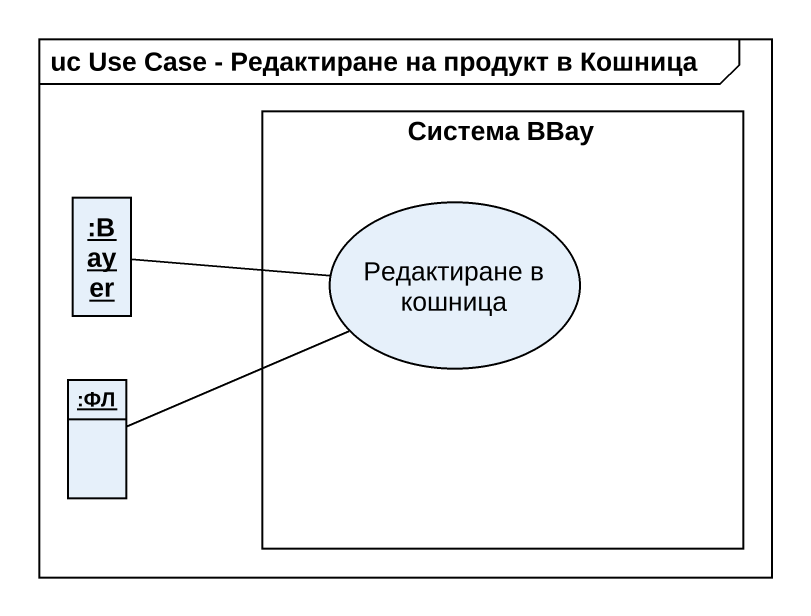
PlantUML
@startuml
mainframe uc Use Case - Редактиране на продукт в Кошница
allowmixing
hide circle
hide empty members
rectangle "Система BBay" as Система_BBay {
  usecase "Редактиране в кошница" as Редактиране_в_кошница
}
object ":Bayer" as Bayer
object ":ФЛ" as ФЛ
Bayer -right- Редактиране_в_кошница
ФЛ -right- Редактиране_в_кошница
@enduml
